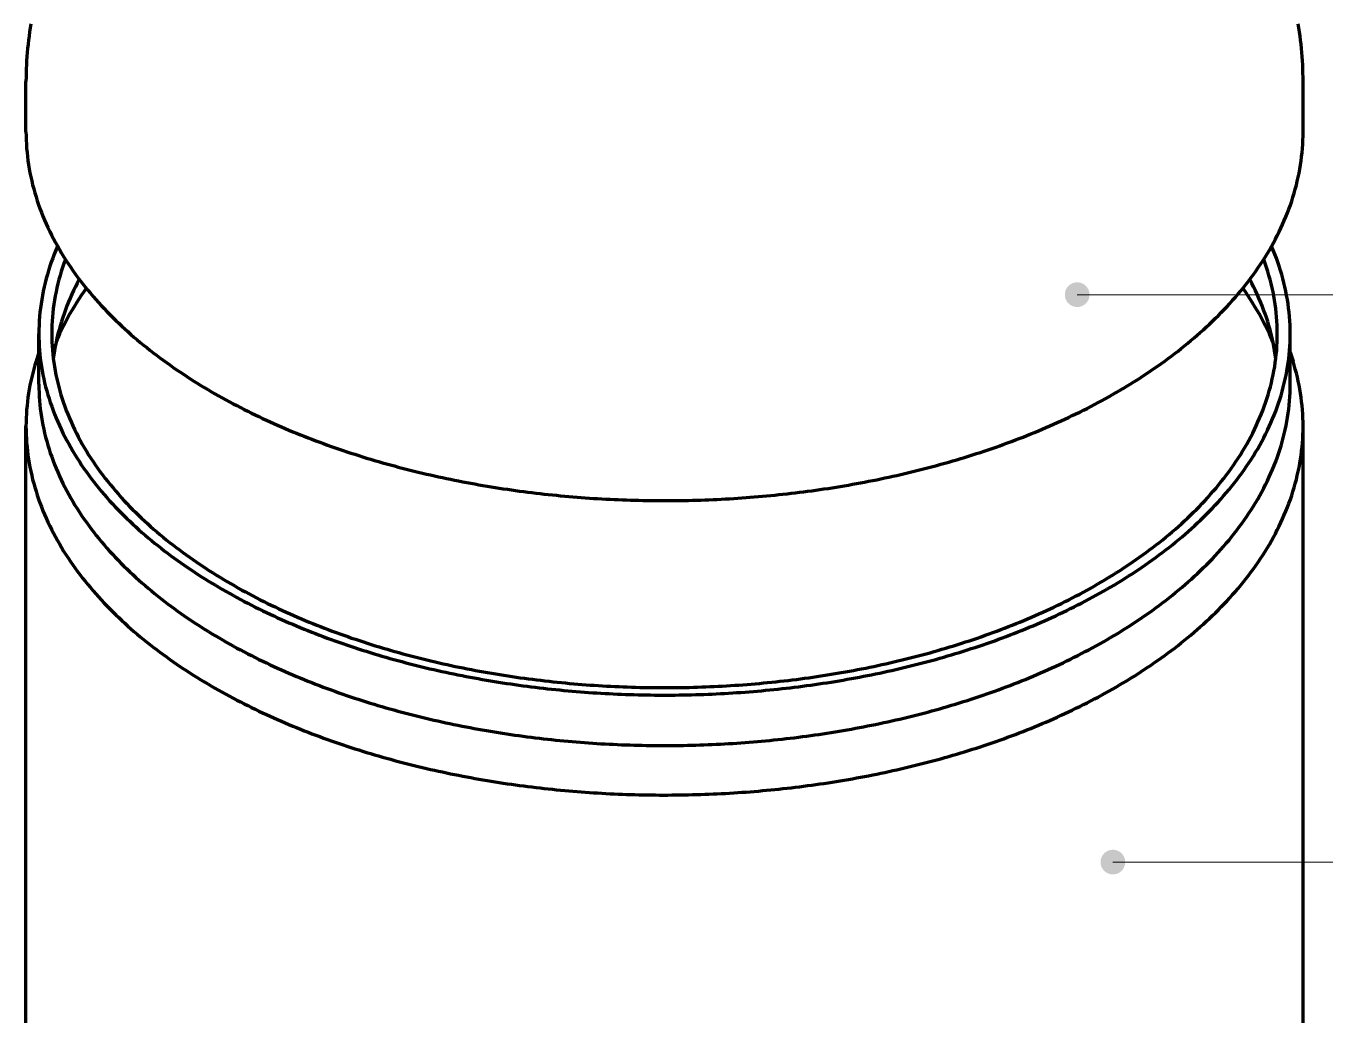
# Model space of a CAD drawing. Header units: millimetres. Extents: x 0 to 420, y 0 to 297.
# Drawn here: x 110.2 to 173.3, y 145.1 to 193.1 of the extents above; entities that cross this region are included whole.
import ezdxf

# ---------------------------------------------------------------- set-up
doc = ezdxf.new("R2010")
doc.units = ezdxf.units.MM
doc.layers.add('01-VISIBLE', color=7, linetype='CONTINUOUS', lineweight=70)
doc.layers.add('08-FINA', color=5, linetype='CONTINUOUS', lineweight=18)

msp = doc.modelspace()

# ---------------------------------------------------------------- hatches: boundary and pattern name
at = {"layer": '08-FINA'}
h = msp.add_hatch(color=7, dxfattribs=at)
h.dxf.hatch_style = 1
edge = h.paths.add_edge_path()
edge.add_arc((161.26, 180.105), 0.6, 0, 360)
h = msp.add_hatch(color=7, dxfattribs=at)
h.dxf.hatch_style = 1
edge = h.paths.add_edge_path()
edge.add_arc((162.993, 152.566), 0.6, 0, 360)

# ---------------------------------------------------------------- linework, layer by layer
at = {"layer": '01-VISIBLE'}
for p, q in [((110.227, 188.007), (110.227, 190.456)), ((172.227, 188.007), (172.227, 190.456)), ((110.852, 175.76), (110.852, 178.209)), ((171.602, 175.76), (171.602, 178.209)), ((110.852, 177.322), (110.715, 176.882)), ((171.602, 177.322), (171.739, 176.882)), ((110.227, 102.901), (110.227, 173.718)), ((172.227, 69.059), (172.227, 173.718))]:
    msp.add_line(p, q, dxfattribs=at)
for points in [[(110.467, 193.255), (110.434, 193.057), (110.404, 192.858), (110.376, 192.659), (110.35, 192.46), (110.327, 192.261), (110.306, 192.061), (110.287, 191.861), (110.271, 191.661), (110.258, 191.46), (110.247, 191.26), (110.238, 191.059), (110.232, 190.858), (110.228, 190.657), (110.227, 190.456)], [(172.227, 190.456), (172.226, 190.657), (172.222, 190.858), (172.216, 191.059), (172.208, 191.26), (172.196, 191.46), (172.183, 191.661), (172.167, 191.861), (172.149, 192.061), (172.128, 192.261), (172.104, 192.46), (172.079, 192.659), (172.051, 192.858), (172.02, 193.057), (171.987, 193.255)], [(110.227, 188.007), (110.229, 187.807), (110.235, 187.607), (110.245, 187.407), (110.258, 187.207), (110.276, 187.007), (110.297, 186.808), (110.322, 186.609), (110.351, 186.411), (110.383, 186.214), (110.419, 186.017), (110.459, 185.82), (110.503, 185.625), (110.55, 185.43), (110.601, 185.237), (110.655, 185.044), (110.713, 184.852), (110.774, 184.661), (110.838, 184.472), (110.906, 184.283), (110.976, 184.096), (111.05, 183.91), (111.128, 183.725), (111.208, 183.541), (111.291, 183.359), (111.377, 183.178), (111.466, 182.999), (111.557, 182.821), (111.652, 182.644), (111.749, 182.469), (111.848, 182.295), (111.95, 182.123), (112.055, 181.952), (112.162, 181.783), (112.271, 181.615), (112.383, 181.449), (112.497, 181.284), (112.613, 181.121), (112.732, 180.96), (112.852, 180.8), (112.974, 180.641), (113.099, 180.484), (113.225, 180.329), (113.353, 180.175), (113.483, 180.022), (113.615, 179.872), (113.748, 179.722), (113.883, 179.574), (114.02, 179.428), (114.159, 179.284), (114.299, 179.14), (114.44, 178.999), (114.583, 178.858), (114.728, 178.72), (114.873, 178.582), (115.021, 178.446), (115.169, 178.312), (115.319, 178.179), (115.47, 178.048), (115.622, 177.918), (115.776, 177.789), (115.93, 177.662), (116.086, 177.536), (116.243, 177.412), (116.401, 177.288), (116.56, 177.167), (116.72, 177.046), (116.881, 176.927), (117.043, 176.81), (117.206, 176.693), (117.37, 176.578), (117.535, 176.465), (117.701, 176.352), (117.867, 176.241), (118.035, 176.131), (118.203, 176.022), (118.372, 175.915), (118.542, 175.809), (118.712, 175.704), (118.884, 175.6), (119.056, 175.498), (119.229, 175.397), (119.402, 175.297), (119.576, 175.198), (119.751, 175.1), (119.926, 175.003), (120.102, 174.908), (120.279, 174.814), (120.456, 174.721), (120.634, 174.629), (120.813, 174.538), (120.992, 174.448), (121.171, 174.359), (121.352, 174.272), (121.532, 174.185), (121.713, 174.1), (121.895, 174.016), (122.077, 173.932), (122.26, 173.85), (122.443, 173.769), (122.626, 173.689), (122.81, 173.61), (122.995, 173.532), (123.18, 173.455), (123.365, 173.379), (123.551, 173.304), (123.737, 173.23), (123.923, 173.157), (124.11, 173.085), (124.297, 173.014), (124.485, 172.944), (124.673, 172.875), (124.861, 172.807), (125.05, 172.739), (125.239, 172.673), (125.428, 172.608), (125.618, 172.544), (125.808, 172.48), (125.998, 172.418), (126.189, 172.356), (126.38, 172.296), (126.571, 172.236), (126.762, 172.177), (126.954, 172.119), (127.146, 172.062), (127.338, 172.006), (127.531, 171.951), (127.723, 171.896), (127.916, 171.843), (128.11, 171.79), (128.303, 171.739), (128.497, 171.688), (128.691, 171.638), (128.885, 171.589), (129.079, 171.541), (129.274, 171.493), (129.469, 171.447), (129.664, 171.401), (129.859, 171.356), (130.054, 171.312), (130.25, 171.269), (130.445, 171.227), (130.641, 171.185), (130.837, 171.144), (131.034, 171.104), (131.23, 171.065), (131.427, 171.027), (131.623, 170.99), (131.82, 170.953), (132.017, 170.917), (132.214, 170.882), (132.412, 170.848), (132.609, 170.815), (132.807, 170.782), (133.005, 170.75), (133.202, 170.719), (133.4, 170.689), (133.598, 170.66), (133.797, 170.631), (133.995, 170.603), (134.193, 170.576), (134.392, 170.55), (134.591, 170.524), (134.789, 170.499), (134.988, 170.475), (135.187, 170.452), (135.386, 170.43), (135.585, 170.408), (135.784, 170.387), (135.984, 170.367), (136.183, 170.348), (136.382, 170.329), (136.582, 170.311), (136.781, 170.294), (136.981, 170.278), (137.181, 170.262), (137.38, 170.247), (137.58, 170.233), (137.78, 170.22), (137.98, 170.208), (138.18, 170.196), (138.38, 170.185), (138.58, 170.175), (138.78, 170.165), (138.98, 170.156), (139.18, 170.148), (139.38, 170.141), (139.58, 170.134), (139.78, 170.129), (139.98, 170.124), (140.181, 170.119), (140.381, 170.116), (140.581, 170.113), (140.781, 170.111), (140.982, 170.11), (141.182, 170.109), (141.382, 170.109), (141.582, 170.11), (141.783, 170.112), (141.983, 170.114), (142.183, 170.118), (142.383, 170.122), (142.584, 170.126), (142.784, 170.132), (142.984, 170.138), (143.184, 170.145), (143.384, 170.152), (143.584, 170.161), (143.784, 170.17), (143.984, 170.18), (144.184, 170.191), (144.384, 170.202), (144.584, 170.214), (144.784, 170.227), (144.984, 170.241), (145.184, 170.255), (145.383, 170.271), (145.583, 170.287), (145.782, 170.303), (145.982, 170.321), (146.181, 170.339), (146.381, 170.358), (146.58, 170.378), (146.779, 170.399), (146.978, 170.42), (147.177, 170.442), (147.376, 170.465), (147.575, 170.488), (147.774, 170.513), (147.973, 170.538), (148.171, 170.564), (148.37, 170.591), (148.568, 170.618), (148.766, 170.646), (148.964, 170.676), (149.163, 170.705), (149.36, 170.736), (149.558, 170.768), (149.756, 170.8), (149.953, 170.833), (150.151, 170.867), (150.348, 170.901), (150.545, 170.937), (150.742, 170.973), (150.939, 171.01), (151.136, 171.048), (151.332, 171.087), (151.528, 171.126), (151.724, 171.166), (151.92, 171.208), (152.116, 171.25), (152.312, 171.292), (152.507, 171.336), (152.703, 171.381), (152.898, 171.426), (153.093, 171.472), (153.287, 171.519), (153.482, 171.567), (153.676, 171.616), (153.87, 171.665), (154.064, 171.716), (154.257, 171.767), (154.451, 171.819), (154.644, 171.872), (154.837, 171.926), (155.029, 171.981), (155.222, 172.037), (155.414, 172.093), (155.606, 172.151), (155.797, 172.209), (155.988, 172.268), (156.179, 172.329), (156.37, 172.39), (156.561, 172.452), (156.751, 172.515), (156.94, 172.579), (157.13, 172.644), (157.319, 172.709), (157.508, 172.776), (157.696, 172.844), (157.884, 172.912), (158.072, 172.982), (158.26, 173.053), (158.447, 173.124), (158.633, 173.197), (158.82, 173.27), (159.006, 173.345), (159.191, 173.42), (159.376, 173.497), (159.561, 173.575), (159.745, 173.653), (159.929, 173.733), (160.112, 173.813), (160.295, 173.895), (160.477, 173.978), (160.659, 174.062), (160.84, 174.147), (161.021, 174.233), (161.202, 174.32), (161.381, 174.408), (161.561, 174.497), (161.739, 174.587), (161.918, 174.679), (162.095, 174.772), (162.272, 174.865), (162.448, 174.96), (162.624, 175.056), (162.799, 175.153), (162.974, 175.252), (163.147, 175.351)], [(163.147, 175.351), (163.322, 175.453), (163.495, 175.555), (163.668, 175.659), (163.839, 175.764), (164.01, 175.87), (164.181, 175.977), (164.35, 176.086), (164.519, 176.196), (164.687, 176.307), (164.854, 176.42), (165.02, 176.534), (165.185, 176.649), (165.349, 176.765), (165.513, 176.883), (165.675, 177.002), (165.836, 177.123), (165.997, 177.245), (166.156, 177.368), (166.314, 177.493), (166.471, 177.619), (166.627, 177.746), (166.782, 177.875), (166.935, 178.005), (167.088, 178.137), (167.239, 178.27), (167.388, 178.405), (167.537, 178.541), (167.684, 178.679), (167.829, 178.818), (167.974, 178.958), (168.116, 179.101), (168.258, 179.244), (168.397, 179.389), (168.535, 179.536), (168.672, 179.684), (168.806, 179.834), (168.939, 179.985), (169.07, 180.138), (169.2, 180.292), (169.327, 180.448), (169.453, 180.606), (169.576, 180.765), (169.697, 180.925), (169.817, 181.088), (169.934, 181.251), (170.049, 181.417), (170.162, 181.584), (170.272, 181.752), (170.38, 181.922), (170.486, 182.093), (170.589, 182.266), (170.69, 182.441), (170.788, 182.617), (170.883, 182.794), (170.976, 182.973), (171.065, 183.153), (171.152, 183.335), (171.236, 183.518), (171.317, 183.702), (171.395, 183.888), (171.47, 184.075), (171.541, 184.263), (171.61, 184.453), (171.675, 184.643), (171.736, 184.835), (171.795, 185.028), (171.849, 185.221), (171.901, 185.416), (171.948, 185.612), (171.992, 185.808), (172.033, 186.006), (172.069, 186.204), (172.102, 186.402), (172.131, 186.602), (172.157, 186.801), (172.178, 187.002), (172.196, 187.202), (172.21, 187.403), (172.219, 187.604), (172.225, 187.806), (172.227, 188.007)], [(111.756, 182.455), (111.675, 182.264), (111.598, 182.07), (111.524, 181.876), (111.453, 181.68), (111.386, 181.483), (111.323, 181.284), (111.263, 181.085), (111.208, 180.884), (111.156, 180.683), (111.108, 180.48), (111.064, 180.277), (111.024, 180.072), (110.988, 179.867), (110.957, 179.661), (110.929, 179.455), (110.906, 179.248), (110.886, 179.041), (110.871, 178.833), (110.861, 178.625), (110.854, 178.417), (110.852, 178.209)], [(171.602, 178.209), (171.6, 178.417), (171.594, 178.625), (171.583, 178.833), (171.568, 179.041), (171.549, 179.248), (171.525, 179.455), (171.498, 179.661), (171.466, 179.867), (171.43, 180.072), (171.39, 180.277), (171.346, 180.48), (171.298, 180.683), (171.247, 180.884), (171.191, 181.085), (171.131, 181.284), (171.068, 181.483), (171.001, 181.68), (170.931, 181.876), (170.857, 182.07), (170.779, 182.264), (170.698, 182.455)], [(112.141, 181.816), (112.071, 181.624), (112.005, 181.43), (111.942, 181.235), (111.884, 181.038), (111.829, 180.841), (111.777, 180.643), (111.73, 180.443), (111.687, 180.243), (111.647, 180.042), (111.612, 179.84), (111.58, 179.638), (111.553, 179.435), (111.53, 179.231), (111.511, 179.028), (111.496, 178.823), (111.486, 178.619), (111.479, 178.414), (111.477, 178.209)], [(170.977, 178.209), (170.975, 178.414), (170.969, 178.619), (170.958, 178.823), (170.943, 179.028), (170.924, 179.231), (170.901, 179.435), (170.874, 179.638), (170.843, 179.84), (170.807, 180.042), (170.768, 180.243), (170.724, 180.443), (170.677, 180.643), (170.626, 180.841), (170.571, 181.038), (170.512, 181.235), (170.449, 181.43), (170.383, 181.624), (170.314, 181.816)], [(112.814, 180.85), (112.719, 180.67), (112.627, 180.489), (112.539, 180.307), (112.453, 180.122), (112.37, 179.937), (112.291, 179.75), (112.215, 179.562), (112.143, 179.372), (112.073, 179.181), (112.008, 178.989), (111.946, 178.796)], [(170.509, 178.796), (170.447, 178.989), (170.381, 179.181), (170.312, 179.372), (170.239, 179.562), (170.163, 179.75), (170.084, 179.937), (170.001, 180.122), (169.916, 180.307), (169.827, 180.489), (169.735, 180.67), (169.641, 180.85)], [(113.154, 180.415), (113.031, 180.24), (112.91, 180.063), (112.792, 179.885), (112.677, 179.704), (112.564, 179.522), (112.454, 179.338), (112.347, 179.153), (112.244, 178.965), (112.143, 178.776), (112.046, 178.586), (111.951, 178.394), (111.861, 178.2), (111.773, 178.004), (111.689, 177.807)], [(170.765, 177.807), (170.681, 178.004), (170.594, 178.2), (170.503, 178.394), (170.409, 178.586), (170.311, 178.776), (170.211, 178.965), (170.107, 179.153), (170, 179.338), (169.89, 179.522), (169.778, 179.704), (169.662, 179.885), (169.544, 180.063), (169.424, 180.24), (169.3, 180.415)], [(111.946, 178.796), (111.886, 178.598), (111.831, 178.4), (111.779, 178.2), (111.731, 177.999), (111.687, 177.798), (111.648, 177.596), (111.612, 177.392), (111.58, 177.189), (111.553, 176.984)], [(170.901, 176.984), (170.874, 177.189), (170.842, 177.392), (170.807, 177.596), (170.767, 177.798), (170.723, 177.999), (170.675, 178.2), (170.624, 178.4), (170.568, 178.598), (170.509, 178.796)], [(110.852, 178.209), (110.854, 178.009), (110.86, 177.809), (110.87, 177.609), (110.884, 177.409), (110.902, 177.21), (110.923, 177.011), (110.949, 176.813), (110.978, 176.615), (111.011, 176.417), (111.048, 176.221), (111.089, 176.025), (111.133, 175.83), (111.181, 175.635), (111.233, 175.442), (111.288, 175.25), (111.346, 175.058), (111.408, 174.868), (111.474, 174.679), (111.543, 174.491), (111.615, 174.304), (111.69, 174.119), (111.768, 173.935), (111.85, 173.752), (111.934, 173.57), (112.021, 173.39), (112.111, 173.212), (112.204, 173.035), (112.3, 172.859), (112.399, 172.685), (112.5, 172.512), (112.603, 172.341), (112.709, 172.171), (112.818, 172.003), (112.929, 171.836), (113.042, 171.671), (113.157, 171.508), (113.275, 171.346), (113.395, 171.186), (113.516, 171.027), (113.64, 170.87), (113.766, 170.714), (113.894, 170.56), (114.023, 170.407), (114.155, 170.257), (114.288, 170.107), (114.423, 169.959), (114.559, 169.813), (114.698, 169.668), (114.837, 169.525), (114.979, 169.384), (115.122, 169.243), (115.266, 169.105), (115.412, 168.968), (115.559, 168.832), (115.707, 168.698), (115.857, 168.565), (116.008, 168.434), (116.161, 168.304), (116.314, 168.176), (116.469, 168.049), (116.625, 167.924), (116.782, 167.8), (116.94, 167.677), (117.099, 167.556), (117.259, 167.436), (117.421, 167.317), (117.583, 167.2), (117.746, 167.084), (117.91, 166.97), (118.075, 166.857), (118.241, 166.745), (118.408, 166.634), (118.576, 166.525), (118.744, 166.417), (118.913, 166.31), (119.083, 166.205), (119.254, 166.101), (119.426, 165.998), (119.598, 165.896), (119.771, 165.796), (119.945, 165.696), (120.119, 165.598), (120.295, 165.501), (120.47, 165.405), (120.647, 165.311), (120.824, 165.218), (121.001, 165.125), (121.179, 165.034), (121.358, 164.944), (121.537, 164.855), (121.717, 164.768), (121.898, 164.681), (122.079, 164.596), (122.26, 164.511), (122.442, 164.428), (122.624, 164.346), (122.807, 164.264), (122.991, 164.184), (123.175, 164.105), (123.359, 164.027), (123.544, 163.95), (123.729, 163.874), (123.914, 163.799), (124.1, 163.726), (124.287, 163.653), (124.473, 163.581), (124.661, 163.51), (124.848, 163.44), (125.036, 163.371), (125.224, 163.303), (125.413, 163.236), (125.602, 163.17), (125.791, 163.105), (125.98, 163.041), (126.17, 162.978), (126.361, 162.916), (126.551, 162.855), (126.742, 162.795), (126.933, 162.735), (127.124, 162.677), (127.316, 162.619), (127.508, 162.563), (127.7, 162.507), (127.893, 162.452), (128.085, 162.398), (128.278, 162.345), (128.472, 162.293), (128.665, 162.242), (128.859, 162.192), (129.053, 162.142), (129.247, 162.094), (129.441, 162.046), (129.636, 161.999), (129.83, 161.953), (130.025, 161.908), (130.221, 161.864), (130.416, 161.82), (130.611, 161.778), (130.807, 161.736), (131.003, 161.695), (131.199, 161.655), (131.395, 161.616), (131.592, 161.578), (131.788, 161.54), (131.985, 161.503), (132.182, 161.468), (132.379, 161.433), (132.576, 161.398), (132.773, 161.365), (132.971, 161.332), (133.168, 161.3), (133.366, 161.269), (133.564, 161.239), (133.762, 161.21), (133.96, 161.181), (134.158, 161.154), (134.356, 161.127), (134.555, 161.1), (134.753, 161.075), (134.952, 161.05), (135.151, 161.027), (135.349, 161.003), (135.548, 160.981), (135.747, 160.96), (135.946, 160.939), (136.145, 160.919), (136.345, 160.9), (136.544, 160.882), (136.743, 160.864), (136.943, 160.847), (137.142, 160.831), (137.342, 160.816), (137.541, 160.802), (137.741, 160.788), (137.94, 160.775), (138.14, 160.763), (138.34, 160.751), (138.54, 160.741), (138.74, 160.731), (138.94, 160.722), (139.14, 160.713), (139.339, 160.706), (139.539, 160.699), (139.74, 160.693), (139.94, 160.688), (140.14, 160.683), (140.34, 160.679), (140.54, 160.676), (140.74, 160.674), (140.94, 160.673), (141.14, 160.672), (141.34, 160.672), (141.54, 160.673), (141.74, 160.675), (141.941, 160.677), (142.141, 160.68), (142.341, 160.684), (142.541, 160.688), (142.741, 160.694), (142.941, 160.7), (143.141, 160.707), (143.341, 160.715), (143.541, 160.723), (143.741, 160.732), (143.94, 160.742), (144.14, 160.753), (144.34, 160.764), (144.54, 160.777), (144.739, 160.79), (144.939, 160.803), (145.139, 160.818), (145.338, 160.833), (145.538, 160.849), (145.737, 160.866), (145.936, 160.884), (146.136, 160.902), (146.335, 160.922), (146.534, 160.942), (146.733, 160.963), (146.932, 160.984), (147.131, 161.006), (147.33, 161.03), (147.528, 161.053), (147.727, 161.078), (147.925, 161.104), (148.124, 161.13), (148.322, 161.157), (148.52, 161.185), (148.718, 161.214), (148.916, 161.243), (149.114, 161.273), (149.312, 161.305), (149.509, 161.336), (149.707, 161.369), (149.904, 161.403), (150.101, 161.437), (150.298, 161.472), (150.495, 161.508), (150.692, 161.545), (150.888, 161.583), (151.084, 161.621), (151.281, 161.66), (151.477, 161.701), (151.673, 161.742), (151.868, 161.783), (152.064, 161.826), (152.259, 161.87), (152.454, 161.914), (152.649, 161.959), (152.844, 162.005), (153.038, 162.052), (153.233, 162.1), (153.427, 162.149), (153.621, 162.198), (153.814, 162.249), (154.008, 162.3), (154.201, 162.352), (154.394, 162.405), (154.587, 162.459), (154.779, 162.514), (154.971, 162.57), (155.163, 162.627), (155.355, 162.684), (155.546, 162.743), (155.737, 162.802), (155.928, 162.863), (156.118, 162.924), (156.309, 162.986), (156.498, 163.05), (156.688, 163.114), (156.877, 163.179), (157.066, 163.245), (157.255, 163.312), (157.443, 163.38), (157.631, 163.449), (157.818, 163.519), (158.005, 163.59), (158.192, 163.662), (158.378, 163.735), (158.564, 163.809), (158.75, 163.884), (158.935, 163.96), (159.119, 164.037), (159.304, 164.115), (159.487, 164.195), (159.671, 164.275), (159.854, 164.356), (160.036, 164.439), (160.218, 164.522), (160.399, 164.607), (160.58, 164.692), (160.76, 164.779), (160.94, 164.867), (161.119, 164.956), (161.298, 165.046), (161.476, 165.137), (161.654, 165.23), (161.831, 165.323), (162.007, 165.418), (162.183, 165.514), (162.358, 165.611), (162.532, 165.709), (162.706, 165.808)], [(111.477, 178.209), (111.479, 178.008), (111.485, 177.808), (111.495, 177.607), (111.51, 177.407), (111.528, 177.208), (111.55, 177.008), (111.576, 176.809), (111.606, 176.611), (111.64, 176.413), (111.678, 176.216), (111.72, 176.02), (111.765, 175.825), (111.814, 175.63), (111.867, 175.436), (111.924, 175.244), (111.984, 175.053), (112.047, 174.862), (112.114, 174.673), (112.185, 174.485), (112.258, 174.299), (112.335, 174.113), (112.415, 173.929), (112.499, 173.747), (112.585, 173.566), (112.674, 173.386), (112.766, 173.208), (112.861, 173.031), (112.959, 172.856), (113.059, 172.682), (113.162, 172.51), (113.268, 172.339), (113.376, 172.17), (113.487, 172.003), (113.6, 171.837), (113.715, 171.673), (113.833, 171.511), (113.953, 171.35), (114.074, 171.19), (114.198, 171.033), (114.324, 170.876), (114.452, 170.722), (114.582, 170.569), (114.714, 170.418), (114.848, 170.268), (114.983, 170.12), (115.12, 169.973), (115.259, 169.828), (115.399, 169.685), (115.541, 169.543), (115.685, 169.403), (115.83, 169.264), (115.976, 169.127), (116.124, 168.992), (116.273, 168.858), (116.424, 168.725), (116.575, 168.594), (116.729, 168.464), (116.883, 168.336), (117.039, 168.209), (117.195, 168.084), (117.353, 167.96), (117.512, 167.838), (117.672, 167.717), (117.834, 167.598), (117.996, 167.48), (118.159, 167.363), (118.323, 167.248), (118.488, 167.134), (118.654, 167.021), (118.821, 166.91), (118.989, 166.8), (119.158, 166.691), (119.327, 166.584), (119.497, 166.478), (119.668, 166.373), (119.84, 166.269), (120.013, 166.167), (120.186, 166.066), (120.36, 165.966), (120.535, 165.868), (120.711, 165.771), (120.887, 165.675), (121.064, 165.58), (121.241, 165.486), (121.419, 165.394), (121.598, 165.302), (121.777, 165.212), (121.957, 165.123), (122.137, 165.035), (122.318, 164.949), (122.5, 164.863), (122.682, 164.779), (122.864, 164.695), (123.047, 164.613), (123.231, 164.532), (123.415, 164.452), (123.599, 164.373), (123.784, 164.295), (123.969, 164.218), (124.155, 164.142), (124.341, 164.068), (124.528, 163.994), (124.715, 163.921), (124.902, 163.85), (125.09, 163.779), (125.278, 163.71), (125.467, 163.641), (125.656, 163.574), (125.845, 163.507), (126.035, 163.441), (126.225, 163.377), (126.415, 163.313), (126.605, 163.251), (126.796, 163.189), (126.988, 163.128), (127.179, 163.068), (127.371, 163.01), (127.563, 162.952), (127.755, 162.895), (127.948, 162.839), (128.141, 162.784), (128.334, 162.73), (128.528, 162.676), (128.721, 162.624), (128.915, 162.573), (129.109, 162.522), (129.304, 162.473), (129.498, 162.424), (129.693, 162.376), (129.888, 162.329), (130.084, 162.283), (130.279, 162.238), (130.475, 162.194), (130.671, 162.151), (130.867, 162.108), (131.063, 162.066), (131.259, 162.026), (131.456, 161.986), (131.653, 161.947), (131.85, 161.908), (132.047, 161.871), (132.244, 161.835), (132.442, 161.799), (132.639, 161.764), (132.837, 161.73), (133.035, 161.697), (133.233, 161.665), (133.431, 161.633), (133.629, 161.602), (133.828, 161.573), (134.026, 161.544), (134.225, 161.515), (134.424, 161.488), (134.622, 161.461), (134.821, 161.436), (135.021, 161.411), (135.22, 161.387), (135.419, 161.363), (135.618, 161.341), (135.818, 161.319), (136.017, 161.298), (136.217, 161.278), (136.417, 161.259), (136.616, 161.24), (136.816, 161.223), (137.016, 161.206), (137.216, 161.19), (137.416, 161.174), (137.616, 161.16), (137.816, 161.146), (138.017, 161.133), (138.217, 161.121), (138.417, 161.11), (138.618, 161.099), (138.818, 161.089), (139.018, 161.08), (139.219, 161.072), (139.419, 161.065), (139.62, 161.058), (139.82, 161.052), (140.021, 161.047), (140.222, 161.043), (140.422, 161.039), (140.623, 161.036), (140.823, 161.034), (141.024, 161.033), (141.225, 161.033), (141.425, 161.033), (141.626, 161.034), (141.827, 161.036), (142.027, 161.039), (142.228, 161.043), (142.428, 161.047), (142.629, 161.052), (142.829, 161.058), (143.03, 161.064), (143.23, 161.072), (143.431, 161.08), (143.631, 161.089), (143.832, 161.099), (144.032, 161.109), (144.232, 161.121), (144.433, 161.133), (144.633, 161.146), (144.833, 161.159), (145.033, 161.174), (145.233, 161.189), (145.433, 161.205), (145.633, 161.222), (145.833, 161.24), (146.033, 161.258), (146.232, 161.278), (146.432, 161.298), (146.632, 161.319), (146.831, 161.34), (147.03, 161.363), (147.23, 161.386), (147.429, 161.41), (147.628, 161.435), (147.827, 161.461), (148.026, 161.487), (148.225, 161.515), (148.423, 161.543), (148.622, 161.572), (148.82, 161.602), (149.018, 161.632), (149.216, 161.664), (149.415, 161.696), (149.612, 161.729), (149.81, 161.763), (150.008, 161.798), (150.205, 161.834), (150.402, 161.87), (150.6, 161.907), (150.797, 161.946), (150.993, 161.985), (151.19, 162.025), (151.386, 162.065), (151.583, 162.107), (151.779, 162.149), (151.975, 162.193), (152.17, 162.237), (152.366, 162.282), (152.561, 162.328), (152.756, 162.375), (152.951, 162.423), (153.146, 162.471), (153.34, 162.521), (153.534, 162.571), (153.728, 162.623), (153.922, 162.675), (154.115, 162.728), (154.309, 162.782), (154.501, 162.837), (154.694, 162.893), (154.887, 162.95), (155.079, 163.008), (155.27, 163.067), (155.462, 163.127), (155.653, 163.187), (155.844, 163.249), (156.035, 163.312), (156.225, 163.375), (156.415, 163.44), (156.605, 163.505), (156.794, 163.572), (156.983, 163.639), (157.171, 163.708), (157.36, 163.777), (157.547, 163.848), (157.735, 163.92), (157.922, 163.992), (158.108, 164.066), (158.295, 164.141), (158.48, 164.216), (158.666, 164.293), (158.851, 164.371), (159.035, 164.45), (159.219, 164.53), (159.403, 164.611), (159.586, 164.693), (159.768, 164.777), (159.95, 164.861), (160.132, 164.946), (160.313, 165.033), (160.493, 165.121), (160.673, 165.21), (160.852, 165.3), (161.031, 165.391), (161.209, 165.484), (161.386, 165.577), (161.563, 165.672), (161.739, 165.768), (161.915, 165.865), (162.09, 165.964), (162.264, 166.064)], [(162.264, 166.064), (162.437, 166.165), (162.61, 166.267), (162.782, 166.37), (162.953, 166.475), (163.123, 166.581), (163.293, 166.688), (163.462, 166.797), (163.629, 166.907), (163.796, 167.018), (163.963, 167.131), (164.128, 167.245), (164.292, 167.36), (164.455, 167.477), (164.617, 167.595), (164.779, 167.715), (164.939, 167.836), (165.098, 167.958), (165.256, 168.082), (165.413, 168.207), (165.568, 168.334), (165.723, 168.462), (165.876, 168.591), (166.028, 168.723), (166.179, 168.855), (166.328, 168.989), (166.476, 169.125), (166.622, 169.262), (166.768, 169.401), (166.911, 169.541), (167.053, 169.683), (167.194, 169.826), (167.332, 169.971), (167.469, 170.118), (167.605, 170.266), (167.738, 170.416), (167.87, 170.567), (168, 170.72), (168.128, 170.874), (168.254, 171.031), (168.378, 171.188), (168.5, 171.348), (168.62, 171.509), (168.738, 171.671), (168.853, 171.836), (168.966, 172.001), (169.077, 172.169), (169.185, 172.338), (169.291, 172.508), (169.394, 172.681), (169.495, 172.854), (169.592, 173.029), (169.687, 173.206), (169.78, 173.385), (169.869, 173.564), (169.955, 173.745), (170.038, 173.928), (170.118, 174.112), (170.195, 174.297), (170.269, 174.484), (170.34, 174.672), (170.407, 174.861), (170.47, 175.052), (170.53, 175.243), (170.587, 175.436), (170.64, 175.629), (170.689, 175.824), (170.734, 176.019), (170.776, 176.216), (170.814, 176.413), (170.848, 176.61), (170.878, 176.809), (170.904, 177.008), (170.927, 177.207), (170.945, 177.407), (170.959, 177.607), (170.969, 177.808), (170.975, 178.008), (170.977, 178.209)], [(162.706, 165.808), (162.88, 165.91), (163.055, 166.013), (163.228, 166.118), (163.4, 166.223), (163.572, 166.33), (163.743, 166.438), (163.913, 166.547), (164.083, 166.658), (164.251, 166.77), (164.419, 166.884), (164.585, 166.998), (164.751, 167.115), (164.916, 167.232), (165.08, 167.351), (165.242, 167.471), (165.404, 167.593), (165.565, 167.716), (165.724, 167.84), (165.882, 167.966), (166.04, 168.093), (166.196, 168.222), (166.351, 168.352), (166.504, 168.484), (166.656, 168.617), (166.807, 168.752), (166.957, 168.888), (167.105, 169.026), (167.252, 169.165), (167.397, 169.306), (167.541, 169.449), (167.683, 169.592), (167.824, 169.738), (167.962, 169.885), (168.1, 170.034), (168.235, 170.184), (168.369, 170.336), (168.501, 170.489), (168.631, 170.644), (168.759, 170.801), (168.885, 170.959), (169.009, 171.119), (169.131, 171.28), (169.251, 171.443), (169.368, 171.608), (169.484, 171.774), (169.597, 171.942), (169.707, 172.112), (169.815, 172.283), (169.921, 172.455), (170.024, 172.629), (170.124, 172.805), (170.222, 172.982), (170.317, 173.161), (170.409, 173.341), (170.498, 173.523), (170.584, 173.706), (170.667, 173.89), (170.747, 174.076), (170.823, 174.263), (170.897, 174.452), (170.967, 174.642), (171.034, 174.833), (171.097, 175.025), (171.157, 175.218), (171.213, 175.412), (171.266, 175.608), (171.315, 175.804), (171.36, 176.001), (171.402, 176.199), (171.44, 176.398), (171.474, 176.597), (171.504, 176.797), (171.53, 176.998), (171.552, 177.199), (171.57, 177.401), (171.584, 177.602), (171.594, 177.804), (171.6, 178.007), (171.602, 178.209)], [(110.715, 176.882), (110.657, 176.69), (110.603, 176.497), (110.552, 176.302), (110.505, 176.107), (110.461, 175.911), (110.421, 175.714), (110.384, 175.517), (110.351, 175.319), (110.322, 175.12), (110.297, 174.921), (110.276, 174.721), (110.258, 174.521), (110.245, 174.32), (110.235, 174.12), (110.229, 173.919), (110.227, 173.718)], [(172.227, 173.718), (172.225, 173.919), (172.219, 174.12), (172.21, 174.32), (172.196, 174.521), (172.179, 174.721), (172.157, 174.921), (172.132, 175.12), (172.103, 175.319), (172.07, 175.517), (172.034, 175.714), (171.994, 175.911), (171.95, 176.107), (171.902, 176.302), (171.851, 176.497), (171.797, 176.69), (171.739, 176.882)], [(110.852, 175.76), (110.854, 175.559), (110.86, 175.359), (110.87, 175.16), (110.884, 174.96), (110.902, 174.761), (110.923, 174.562), (110.949, 174.363), (110.978, 174.165), (111.011, 173.968), (111.048, 173.771), (111.089, 173.575), (111.133, 173.38), (111.181, 173.186), (111.233, 172.993), (111.288, 172.8), (111.346, 172.609), (111.408, 172.419), (111.474, 172.229), (111.543, 172.042), (111.615, 171.855), (111.69, 171.669), (111.768, 171.485), (111.85, 171.302), (111.934, 171.121), (112.021, 170.941), (112.111, 170.762), (112.204, 170.585), (112.3, 170.409), (112.399, 170.235), (112.5, 170.062), (112.603, 169.891), (112.709, 169.722), (112.818, 169.553), (112.929, 169.387), (113.042, 169.222), (113.157, 169.058), (113.275, 168.896), (113.395, 168.736), (113.516, 168.577), (113.64, 168.42), (113.766, 168.264), (113.894, 168.11), (114.023, 167.958), (114.155, 167.807), (114.288, 167.658), (114.423, 167.51), (114.559, 167.364), (114.698, 167.219), (114.837, 167.076), (114.979, 166.934), (115.122, 166.794), (115.266, 166.655), (115.412, 166.518), (115.559, 166.383), (115.707, 166.248), (115.857, 166.116), (116.008, 165.985), (116.161, 165.855), (116.314, 165.727), (116.469, 165.6), (116.625, 165.474), (116.782, 165.35), (116.94, 165.227), (117.099, 165.106), (117.259, 164.986), (117.421, 164.868), (117.583, 164.751), (117.746, 164.635), (117.91, 164.52), (118.075, 164.407), (118.241, 164.295), (118.408, 164.185), (118.576, 164.076), (118.744, 163.968), (118.913, 163.861), (119.083, 163.755), (119.254, 163.651), (119.426, 163.548), (119.598, 163.447), (119.771, 163.346), (119.945, 163.247), (120.119, 163.149), (120.295, 163.052), (120.47, 162.956), (120.647, 162.861), (120.824, 162.768), (121.001, 162.676), (121.179, 162.585), (121.358, 162.495), (121.537, 162.406), (121.717, 162.318), (121.898, 162.232), (122.079, 162.146), (122.26, 162.062), (122.442, 161.978), (122.624, 161.896), (122.807, 161.815), (122.991, 161.735), (123.175, 161.656), (123.359, 161.578), (123.544, 161.501), (123.729, 161.425), (123.914, 161.35), (124.1, 161.276), (124.287, 161.203), (124.473, 161.131), (124.661, 161.06), (124.848, 160.991), (125.036, 160.922), (125.224, 160.854), (125.413, 160.787), (125.602, 160.721), (125.791, 160.656), (125.98, 160.592), (126.17, 160.529), (126.361, 160.467), (126.551, 160.405), (126.742, 160.345), (126.933, 160.286), (127.124, 160.227), (127.316, 160.17), (127.508, 160.113), (127.7, 160.057), (127.893, 160.003), (128.085, 159.949), (128.278, 159.896), (128.472, 159.844), (128.665, 159.793), (128.859, 159.742), (129.053, 159.693), (129.247, 159.644), (129.441, 159.597), (129.636, 159.55), (129.83, 159.504), (130.025, 159.459), (130.221, 159.414), (130.416, 159.371), (130.611, 159.328), (130.807, 159.287), (131.003, 159.246), (131.199, 159.206), (131.395, 159.167), (131.592, 159.128), (131.788, 159.091), (131.985, 159.054), (132.182, 159.018), (132.379, 158.983), (132.576, 158.949), (132.773, 158.915), (132.971, 158.883), (133.168, 158.851), (133.366, 158.82), (133.564, 158.79), (133.762, 158.76), (133.96, 158.732), (134.158, 158.704), (134.356, 158.677), (134.555, 158.651), (134.753, 158.625), (134.952, 158.601), (135.151, 158.577), (135.349, 158.554), (135.548, 158.532), (135.747, 158.51), (135.946, 158.49), (136.145, 158.47), (136.345, 158.451), (136.544, 158.432), (136.743, 158.415), (136.943, 158.398), (137.142, 158.382), (137.342, 158.367), (137.541, 158.352), (137.741, 158.338), (137.94, 158.325), (138.14, 158.313), (138.34, 158.302), (138.54, 158.291), (138.74, 158.281), (138.94, 158.272), (139.14, 158.264), (139.339, 158.256), (139.539, 158.25), (139.74, 158.244), (139.94, 158.238), (140.14, 158.234), (140.34, 158.23), (140.54, 158.227), (140.74, 158.225), (140.94, 158.223), (141.14, 158.223), (141.34, 158.223), (141.54, 158.223), (141.74, 158.225), (141.941, 158.227), (142.141, 158.23), (142.341, 158.234), (142.541, 158.239), (142.741, 158.244), (142.941, 158.25), (143.141, 158.257), (143.341, 158.265), (143.541, 158.273), (143.741, 158.283), (143.94, 158.293), (144.14, 158.303), (144.34, 158.315), (144.54, 158.327), (144.739, 158.34), (144.939, 158.354), (145.139, 158.369), (145.338, 158.384), (145.538, 158.4), (145.737, 158.417), (145.936, 158.435), (146.136, 158.453), (146.335, 158.472), (146.534, 158.492), (146.733, 158.513), (146.932, 158.535), (147.131, 158.557), (147.33, 158.58), (147.528, 158.604), (147.727, 158.629), (147.925, 158.654), (148.124, 158.681), (148.322, 158.708), (148.52, 158.735), (148.718, 158.764), (148.916, 158.794), (149.114, 158.824), (149.312, 158.855), (149.509, 158.887), (149.707, 158.92), (149.904, 158.953), (150.101, 158.988), (150.298, 159.023), (150.495, 159.059), (150.692, 159.096), (150.888, 159.133), (151.084, 159.172), (151.281, 159.211), (151.477, 159.251), (151.673, 159.292), (151.868, 159.334), (152.064, 159.377), (152.259, 159.42), (152.454, 159.464), (152.649, 159.51), (152.844, 159.556), (153.038, 159.603), (153.233, 159.65), (153.427, 159.699), (153.621, 159.749), (153.814, 159.799), (154.008, 159.85), (154.201, 159.903), (154.394, 159.956), (154.587, 160.01), (154.779, 160.065), (154.971, 160.12), (155.163, 160.177), (155.355, 160.235), (155.546, 160.293), (155.737, 160.353), (155.928, 160.413), (156.118, 160.475), (156.309, 160.537), (156.498, 160.6), (156.688, 160.664), (156.877, 160.729), (157.066, 160.795), (157.255, 160.863), (157.443, 160.931), (157.631, 161), (157.818, 161.07), (158.005, 161.141), (158.192, 161.213), (158.378, 161.286), (158.564, 161.36), (158.75, 161.435), (158.935, 161.511), (159.119, 161.588), (159.304, 161.666), (159.487, 161.745), (159.671, 161.825), (159.854, 161.907), (160.036, 161.989), (160.218, 162.073), (160.399, 162.157), (160.58, 162.243), (160.76, 162.33), (160.94, 162.417), (161.119, 162.506), (161.298, 162.596), (161.476, 162.688), (161.654, 162.78), (161.831, 162.874), (162.007, 162.968), (162.183, 163.064), (162.358, 163.161), (162.532, 163.26), (162.706, 163.359)], [(162.706, 163.359), (162.88, 163.461), (163.055, 163.564), (163.228, 163.668), (163.4, 163.774), (163.572, 163.88), (163.743, 163.989), (163.913, 164.098), (164.083, 164.209), (164.251, 164.321), (164.419, 164.434), (164.585, 164.549), (164.751, 164.665), (164.916, 164.782), (165.08, 164.901), (165.242, 165.022), (165.404, 165.143), (165.565, 165.266), (165.724, 165.391), (165.882, 165.517), (166.04, 165.644), (166.196, 165.773), (166.351, 165.903), (166.504, 166.035), (166.656, 166.168), (166.807, 166.303), (166.957, 166.439), (167.105, 166.577), (167.252, 166.716), (167.397, 166.857), (167.541, 166.999), (167.683, 167.143), (167.824, 167.288), (167.962, 167.436), (168.1, 167.584), (168.235, 167.734), (168.369, 167.886), (168.501, 168.04), (168.631, 168.195), (168.759, 168.351), (168.885, 168.51), (169.009, 168.669), (169.131, 168.831), (169.251, 168.994), (169.368, 169.159), (169.484, 169.325), (169.597, 169.493), (169.707, 169.662), (169.815, 169.833), (169.921, 170.006), (170.024, 170.18), (170.124, 170.355), (170.222, 170.533), (170.317, 170.711), (170.409, 170.892), (170.498, 171.073), (170.584, 171.256), (170.667, 171.441), (170.747, 171.627), (170.823, 171.814), (170.897, 172.002), (170.967, 172.192), (171.034, 172.383), (171.097, 172.575), (171.157, 172.768), (171.213, 172.963), (171.266, 173.158), (171.315, 173.354), (171.36, 173.552), (171.402, 173.75), (171.44, 173.948), (171.474, 174.148), (171.504, 174.348), (171.53, 174.549), (171.552, 174.75), (171.57, 174.951), (171.584, 175.153), (171.594, 175.355), (171.6, 175.557), (171.602, 175.76)], [(110.227, 173.718), (110.229, 173.518), (110.235, 173.318), (110.245, 173.118), (110.258, 172.918), (110.276, 172.719), (110.297, 172.519), (110.322, 172.321), (110.351, 172.123), (110.383, 171.925), (110.419, 171.728), (110.459, 171.532), (110.503, 171.336), (110.55, 171.142), (110.601, 170.948), (110.655, 170.755), (110.713, 170.563), (110.774, 170.373), (110.838, 170.183), (110.906, 169.994), (110.976, 169.807), (111.05, 169.621), (111.128, 169.436), (111.208, 169.253), (111.291, 169.07), (111.377, 168.89), (111.466, 168.71), (111.557, 168.532), (111.652, 168.355), (111.749, 168.18), (111.848, 168.006), (111.95, 167.834), (112.055, 167.663), (112.162, 167.494), (112.271, 167.327), (112.383, 167.16), (112.497, 166.996), (112.613, 166.832), (112.732, 166.671), (112.852, 166.511), (112.974, 166.352), (113.099, 166.195), (113.225, 166.04), (113.353, 165.886), (113.483, 165.734), (113.615, 165.583), (113.748, 165.434), (113.883, 165.286), (114.02, 165.14), (114.159, 164.995), (114.299, 164.852), (114.44, 164.71), (114.583, 164.57), (114.728, 164.431), (114.873, 164.294), (115.021, 164.158), (115.169, 164.023), (115.319, 163.891), (115.47, 163.759), (115.622, 163.629), (115.776, 163.5), (115.93, 163.373), (116.086, 163.247), (116.243, 163.123), (116.401, 163), (116.56, 162.878), (116.72, 162.758), (116.881, 162.639), (117.043, 162.521), (117.206, 162.405), (117.37, 162.29), (117.535, 162.176), (117.701, 162.063), (117.867, 161.952), (118.035, 161.842), (118.203, 161.734), (118.372, 161.626), (118.542, 161.52), (118.712, 161.415), (118.884, 161.312), (119.056, 161.209), (119.229, 161.108), (119.402, 161.008), (119.576, 160.909), (119.751, 160.811), (119.926, 160.715), (120.102, 160.619), (120.279, 160.525), (120.456, 160.432), (120.634, 160.34), (120.813, 160.249), (120.992, 160.159), (121.171, 160.071), (121.352, 159.983), (121.532, 159.897), (121.713, 159.811), (121.895, 159.727), (122.077, 159.644), (122.26, 159.562), (122.443, 159.48), (122.626, 159.4), (122.81, 159.321), (122.995, 159.243), (123.18, 159.166), (123.365, 159.09), (123.551, 159.015), (123.737, 158.941), (123.923, 158.868), (124.11, 158.796), (124.297, 158.725), (124.485, 158.655), (124.673, 158.586), (124.861, 158.518), (125.05, 158.451), (125.239, 158.384), (125.428, 158.319), (125.618, 158.255), (125.808, 158.191), (125.998, 158.129), (126.189, 158.067), (126.38, 158.007), (126.571, 157.947), (126.762, 157.888), (126.954, 157.83), (127.146, 157.773), (127.338, 157.717), (127.531, 157.662), (127.723, 157.608), (127.916, 157.554), (128.11, 157.502), (128.303, 157.45), (128.497, 157.399), (128.691, 157.349), (128.885, 157.3), (129.079, 157.252), (129.274, 157.204), (129.469, 157.158), (129.664, 157.112), (129.859, 157.067), (130.054, 157.023), (130.25, 156.98), (130.445, 156.938), (130.641, 156.896), (130.837, 156.856), (131.034, 156.816), (131.23, 156.777), (131.427, 156.738), (131.623, 156.701), (131.82, 156.664), (132.017, 156.629), (132.214, 156.594), (132.412, 156.559), (132.609, 156.526), (132.807, 156.493), (133.005, 156.462), (133.202, 156.43), (133.4, 156.4), (133.598, 156.371), (133.797, 156.342), (133.995, 156.314), (134.193, 156.287), (134.392, 156.261), (134.591, 156.235), (134.789, 156.211), (134.988, 156.187), (135.187, 156.163), (135.386, 156.141), (135.585, 156.119), (135.784, 156.098), (135.984, 156.078), (136.183, 156.059), (136.382, 156.04), (136.582, 156.023), (136.781, 156.005), (136.981, 155.989), (137.181, 155.974), (137.38, 155.959), (137.58, 155.945), (137.78, 155.931), (137.98, 155.919), (138.18, 155.907), (138.38, 155.896), (138.58, 155.886), (138.78, 155.876), (138.98, 155.868), (139.18, 155.86), (139.38, 155.852), (139.58, 155.846), (139.78, 155.84), (139.98, 155.835), (140.181, 155.831), (140.381, 155.827), (140.581, 155.824), (140.781, 155.822), (140.982, 155.821), (141.182, 155.82), (141.382, 155.821), (141.582, 155.822), (141.783, 155.823), (141.983, 155.826), (142.183, 155.829), (142.383, 155.833), (142.584, 155.838), (142.784, 155.843), (142.984, 155.849), (143.184, 155.856), (143.384, 155.864), (143.584, 155.872), (143.784, 155.881), (143.984, 155.891), (144.184, 155.902), (144.384, 155.913), (144.584, 155.926), (144.784, 155.939), (144.984, 155.952), (145.184, 155.967), (145.383, 155.982), (145.583, 155.998), (145.782, 156.015), (145.982, 156.032), (146.181, 156.05), (146.381, 156.069), (146.58, 156.089), (146.779, 156.11), (146.978, 156.131), (147.177, 156.153), (147.376, 156.176), (147.575, 156.2), (147.774, 156.224), (147.973, 156.249), (148.171, 156.275), (148.37, 156.302), (148.568, 156.329), (148.766, 156.358), (148.964, 156.387), (149.163, 156.417), (149.36, 156.447), (149.558, 156.479), (149.756, 156.511), (149.953, 156.544), (150.151, 156.578), (150.348, 156.613), (150.545, 156.648), (150.742, 156.684), (150.939, 156.721), (151.136, 156.759), (151.332, 156.798), (151.528, 156.837), (151.724, 156.878), (151.92, 156.919), (152.116, 156.961), (152.312, 157.004), (152.507, 157.047), (152.703, 157.092), (152.898, 157.137), (153.093, 157.183), (153.287, 157.23), (153.482, 157.278), (153.676, 157.327), (153.87, 157.377), (154.064, 157.427), (154.257, 157.478), (154.451, 157.53), (154.644, 157.583), (154.837, 157.637), (155.029, 157.692), (155.222, 157.748), (155.414, 157.805), (155.606, 157.862), (155.797, 157.92), (155.988, 157.98), (156.179, 158.04), (156.37, 158.101), (156.561, 158.163), (156.751, 158.226), (156.94, 158.29), (157.13, 158.355), (157.319, 158.421), (157.508, 158.487), (157.696, 158.555), (157.884, 158.624), (158.072, 158.693), (158.26, 158.764), (158.447, 158.836), (158.633, 158.908), (158.82, 158.982), (159.006, 159.056), (159.191, 159.132), (159.376, 159.208), (159.561, 159.286), (159.745, 159.364), (159.929, 159.444), (160.112, 159.525), (160.295, 159.606), (160.477, 159.689), (160.659, 159.773), (160.84, 159.858), (161.021, 159.944), (161.202, 160.031), (161.381, 160.119), (161.561, 160.208), (161.739, 160.299), (161.918, 160.39), (162.095, 160.483), (162.272, 160.577), (162.448, 160.671), (162.624, 160.767), (162.799, 160.865), (162.974, 160.963), (163.147, 161.063)], [(163.147, 161.063), (163.322, 161.164), (163.495, 161.266), (163.668, 161.37), (163.839, 161.475), (164.01, 161.581), (164.181, 161.689), (164.35, 161.797), (164.519, 161.907), (164.687, 162.019), (164.854, 162.131), (165.02, 162.245), (165.185, 162.36), (165.349, 162.477), (165.513, 162.595), (165.675, 162.714), (165.836, 162.834), (165.997, 162.956), (166.156, 163.079), (166.314, 163.204), (166.471, 163.33), (166.627, 163.458), (166.782, 163.586), (166.935, 163.717), (167.088, 163.849), (167.239, 163.982), (167.388, 164.116), (167.537, 164.253), (167.684, 164.39), (167.829, 164.529), (167.974, 164.67), (168.116, 164.812), (168.258, 164.956), (168.397, 165.101), (168.535, 165.247), (168.672, 165.395), (168.806, 165.545), (168.939, 165.696), (169.07, 165.849), (169.2, 166.004), (169.327, 166.16), (169.453, 166.317), (169.576, 166.476), (169.697, 166.637), (169.817, 166.799), (169.934, 166.963), (170.049, 167.128), (170.162, 167.295), (170.272, 167.463), (170.38, 167.633), (170.486, 167.805), (170.589, 167.978), (170.69, 168.152), (170.788, 168.328), (170.883, 168.505), (170.976, 168.684), (171.065, 168.864), (171.152, 169.046), (171.236, 169.229), (171.317, 169.414), (171.395, 169.599), (171.47, 169.786), (171.541, 169.975), (171.61, 170.164), (171.675, 170.355), (171.736, 170.546), (171.795, 170.739), (171.849, 170.933), (171.901, 171.128), (171.948, 171.323), (171.992, 171.52), (172.033, 171.717), (172.069, 171.915), (172.102, 172.114), (172.131, 172.313), (172.157, 172.513), (172.178, 172.713), (172.196, 172.914), (172.21, 173.114), (172.219, 173.316), (172.225, 173.517), (172.227, 173.718)]]:
    msp.add_lwpolyline(points, dxfattribs=at)
at = {"layer": '08-FINA'}
for p, q in [((212.5, 180.105), (161.26, 180.105)), ((212.5, 152.566), (162.993, 152.566))]:
    msp.add_line(p, q, dxfattribs=at)

doc.saveas('drawing.dxf')
